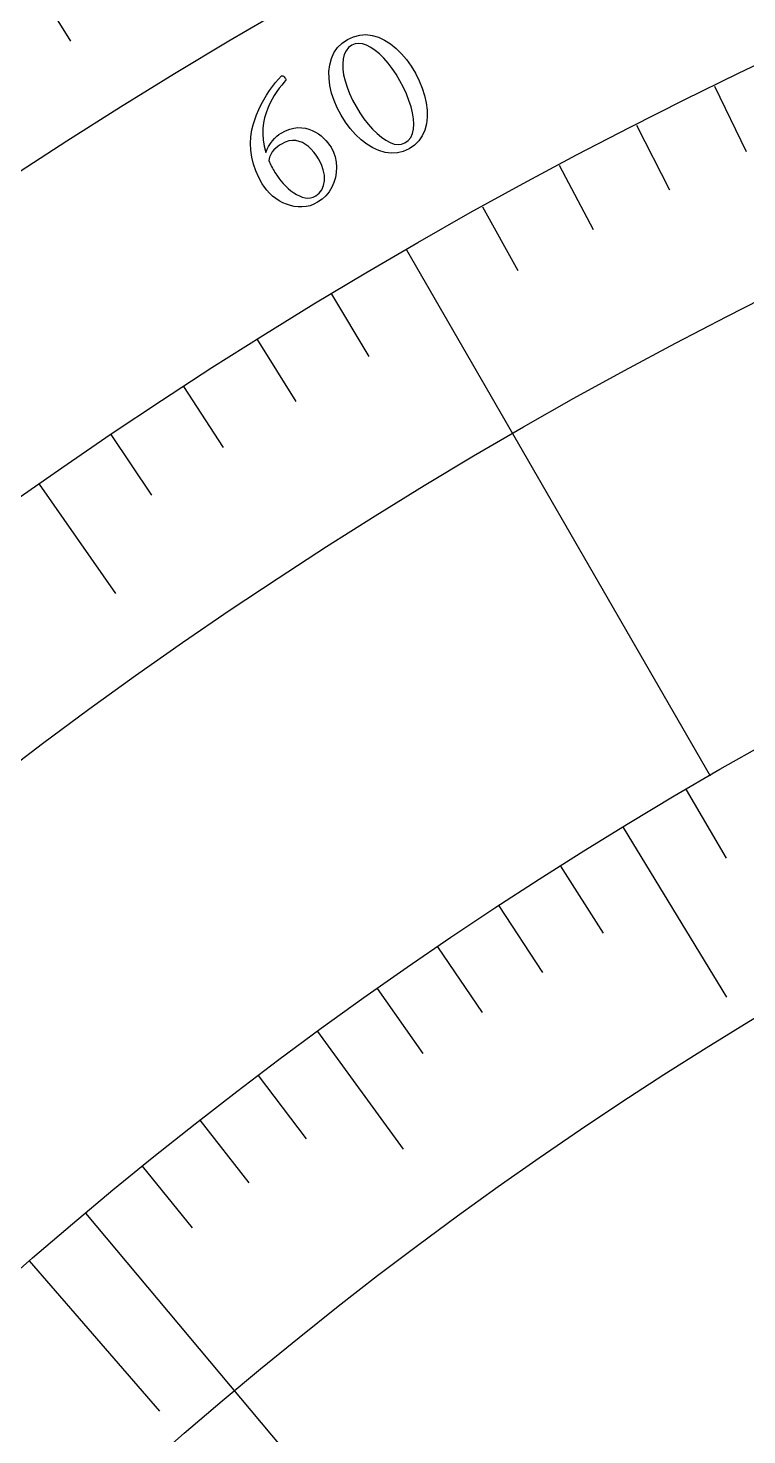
# Model space of a CAD drawing. Header units: millimetres. Extents: x -50 to 50, y -50 to 64.
# Drawn here: x -26.05 to -19.54, y 28.45 to 41.2 of the extents above; entities that cross this region are included whole.
import ezdxf

# ---------------------------------------------------------------- set-up
doc = ezdxf.new("R2010")
doc.units = ezdxf.units.MM
for name, color, linetype in [('ENGRAVE', 7, 'Continuous'), ('ENGRAVE_FINE', 8, 'Continuous'), ('TEXT', 5, 'Continuous')]:
    doc.layers.add(name, color=color, linetype=linetype)

msp = doc.modelspace()

# ---------------------------------------------------------------- linework, layer by layer
at = {"layer": 'ENGRAVE'}
for points in [[(-22.625, 39.1876), (-19.875, 34.4245)], [(-25.9543, 37.0666), (-25.2603, 36.0755)], [(-20.6635, 33.9571), (-19.7278, 32.4194)], [(-23.4333, 32.1083), (-22.6551, 31.0421)], [(-25.5349, 30.4636), (-21.6806, 25.8653)], [(-26.0432, 30.0302), (-24.8639, 28.6704)]]:
    msp.add_lwpolyline(points, dxfattribs=at)
for radius in [49, 49, 47.6875, 45.25, 45.25, 43.325, 39.75, 39.75, 37.65, 33.75, 33.75]:
    msp.add_circle((0, 0), radius, dxfattribs=at)
at = {"layer": 'ENGRAVE_FINE'}
for points in [[(-25.966, 41.5544), (-25.668, 41.0773)], [(-19.8363, 40.6704), (-19.547, 40.0772)], [(-20.5431, 40.318), (-20.2434, 39.73)], [(-21.2436, 39.9534), (-20.9337, 39.3706)], [(-21.9376, 39.5765), (-21.6177, 38.9993)], [(-23.3055, 38.7868), (-22.9655, 38.2211)], [(-23.9788, 38.3742), (-23.6291, 37.8145)], [(-24.6449, 37.9498), (-24.2855, 37.3963)], [(-25.3035, 37.514), (-24.9344, 36.9668)], [(-20.0921, 34.2983), (-19.7282, 33.677)], [(-21.2293, 33.6062), (-20.8448, 32.9975)], [(-21.7893, 33.2459), (-21.3947, 32.6437)], [(-22.3435, 32.876), (-21.9387, 32.2805)], [(-22.8915, 32.4968), (-22.4768, 31.9082)], [(-23.9687, 31.7107), (-23.5345, 31.1363)], [(-24.4975, 31.3039), (-24.0538, 30.7369)], [(-25.0196, 30.8882), (-24.5665, 30.3287)]]:
    msp.add_lwpolyline(points, dxfattribs=at)
at = {"layer": 'TEXT'}
for points in [[(-23.1604, 41.0925), (-23.1049, 41.1181), (-23.049, 41.1328), (-22.9926, 41.1365), (-22.9358, 41.1293), (-22.8796, 41.1125), (-22.8249, 41.0874), (-22.7718, 41.0541), (-22.7202, 41.0125), (-22.671, 40.9642), (-22.6253, 40.9104), (-22.5831, 40.8513), (-22.5443, 40.7868), (-22.5103, 40.7195), (-22.4828, 40.6522), (-22.4617, 40.5849), (-22.447, 40.5175), (-22.4391, 40.4516), (-22.4387, 40.3888), (-22.4457, 40.3291), (-22.4601, 40.2725), (-22.4826, 40.2206), (-22.5138, 40.175), (-22.5538, 40.1357), (-22.6025, 40.1026), (-22.6547, 40.0788), (-22.7082, 40.0654), (-22.763, 40.0625), (-22.8192, 40.0701), (-22.8755, 40.0869), (-22.9306, 40.1116), (-22.9845, 40.1442), (-23.0372, 40.1848), (-23.0875, 40.2322), (-23.1345, 40.285), (-23.1779, 40.3433), (-23.2179, 40.4071), (-23.253, 40.4737), (-23.2815, 40.5406), (-23.3036, 40.6076), (-23.3192, 40.6749), (-23.3276, 40.7408), (-23.3282, 40.8038), (-23.3209, 40.8638), (-23.3058, 40.9208), (-23.2824, 40.9732), (-23.2504, 41.0193), (-23.2097, 41.059), (-23.1604, 41.0925)], [(-23.1205, 41.0403), (-23.15, 41.0188), (-23.1731, 40.9912), (-23.1896, 40.9575), (-23.1997, 40.9177), (-23.2037, 40.8732), (-23.2021, 40.8252), (-23.195, 40.7737), (-23.1823, 40.7188), (-23.1645, 40.6616), (-23.1419, 40.6036), (-23.1145, 40.5446), (-23.0824, 40.4846), (-23.0476, 40.4271), (-23.0109, 40.3738), (-22.9726, 40.3248), (-22.9325, 40.28), (-22.8919, 40.2404), (-22.8519, 40.2071), (-22.8125, 40.1801), (-22.7738, 40.1593), (-22.7366, 40.1458), (-22.7021, 40.1407), (-22.6701, 40.144), (-22.6407, 40.1557), (-22.6099, 40.1781), (-22.5863, 40.2065), (-22.57, 40.241), (-22.5608, 40.2814), (-22.5581, 40.3267), (-22.5611, 40.3754), (-22.5697, 40.4278), (-22.5841, 40.4836), (-22.6033, 40.5416), (-22.6265, 40.6001), (-22.6538, 40.6592), (-22.6852, 40.7189), (-22.7197, 40.7773), (-22.7556, 40.8309), (-22.7929, 40.8797), (-22.8316, 40.9237), (-22.8709, 40.9622), (-22.9098, 40.9944), (-22.9484, 41.0202), (-22.9867, 41.0398), (-23.0236, 41.0522), (-23.0582, 41.0564), (-23.0905, 41.0524), (-23.1205, 41.0403)], [(-23.7612, 40.2453), (-23.7217, 40.2661), (-23.6833, 40.2813), (-23.646, 40.2908), (-23.6097, 40.2946), (-23.5747, 40.2938), (-23.5413, 40.2894), (-23.5094, 40.2812), (-23.4792, 40.2694), (-23.4506, 40.2548), (-23.424, 40.2383), (-23.3993, 40.2199), (-23.3766, 40.1996), (-23.356, 40.1784), (-23.338, 40.1575), (-23.3224, 40.1368), (-23.3094, 40.1164), (-23.2879, 40.0734), (-23.2724, 40.029), (-23.2629, 39.983), (-23.2594, 39.9354), (-23.2616, 39.8879), (-23.2693, 39.8418), (-23.2826, 39.7972), (-23.3013, 39.7541), (-23.3254, 39.7138), (-23.355, 39.6777), (-23.39, 39.6459), (-23.4305, 39.6182), (-23.4647, 39.6005), (-23.4996, 39.5875), (-23.535, 39.5793), (-23.5711, 39.5757), (-23.6072, 39.5764), (-23.6427, 39.5806), (-23.6777, 39.5884), (-23.7121, 39.5999), (-23.7456, 39.6145), (-23.7777, 39.6319), (-23.8085, 39.6521), (-23.838, 39.675), (-23.8655, 39.7), (-23.8903, 39.7266), (-23.9124, 39.7545), (-23.9319, 39.784), (-23.9641, 39.8427), (-23.9906, 39.9026), (-24.0115, 39.9638), (-24.0267, 40.0263), (-24.036, 40.089), (-24.039, 40.1511), (-24.0356, 40.2125), (-24.0258, 40.2731), (-24.0145, 40.319), (-24.0004, 40.365), (-23.9836, 40.411), (-23.9638, 40.4571), (-23.942, 40.5024), (-23.9186, 40.5462), (-23.8938, 40.5885), (-23.8674, 40.6293), (-23.8403, 40.6676), (-23.8128, 40.7027), (-23.7852, 40.7344), (-23.7573, 40.7628), (-23.7515, 40.7647), (-23.7455, 40.7637), (-23.7392, 40.7599), (-23.7325, 40.7532), (-23.7263, 40.7457), (-23.7212, 40.7392), (-23.7172, 40.7337), (-23.7143, 40.7293), (-23.7348, 40.7059), (-23.7559, 40.6799), (-23.7779, 40.6514), (-23.8005, 40.6204), (-23.8229, 40.5868), (-23.844, 40.5509), (-23.8637, 40.5126), (-23.8821, 40.4718), (-23.8982, 40.4288), (-23.9108, 40.3838), (-23.9201, 40.3366), (-23.9259, 40.2874), (-23.9274, 40.2361), (-23.9237, 40.1829), (-23.9147, 40.1276), (-23.9005, 40.0702), (-23.8888, 40.098), (-23.8748, 40.1247), (-23.8585, 40.1502), (-23.8399, 40.1746), (-23.8202, 40.1969), (-23.8005, 40.2161), (-23.7808, 40.2322), (-23.7612, 40.2453)], [(-23.8732, 39.9961), (-23.8672, 39.9827), (-23.8609, 39.9692), (-23.8542, 39.9557), (-23.8473, 39.9421), (-23.8401, 39.9285), (-23.8327, 39.915), (-23.8251, 39.9017), (-23.8174, 39.8884), (-23.8012, 39.863), (-23.7834, 39.8377), (-23.7639, 39.8127), (-23.7426, 39.7879), (-23.7201, 39.7641), (-23.6967, 39.7422), (-23.6725, 39.7221), (-23.6474, 39.7038), (-23.6218, 39.6879), (-23.5961, 39.6752), (-23.5702, 39.6655), (-23.5443, 39.6589), (-23.5188, 39.6561), (-23.4941, 39.658), (-23.4704, 39.6643), (-23.4476, 39.6753), (-23.4154, 39.7), (-23.3915, 39.7314), (-23.376, 39.7694), (-23.3687, 39.814), (-23.3697, 39.8624), (-23.379, 39.9116), (-23.3966, 39.9617), (-23.4225, 40.0128), (-23.4426, 40.0442), (-23.4644, 40.073), (-23.4879, 40.0993), (-23.5133, 40.1229), (-23.5401, 40.143), (-23.5682, 40.1588), (-23.5975, 40.1701), (-23.6281, 40.177), (-23.6597, 40.1786), (-23.6921, 40.1739), (-23.7253, 40.1629), (-23.7593, 40.1457), (-23.7758, 40.1351), (-23.7924, 40.1227), (-23.8092, 40.1085), (-23.826, 40.0925), (-23.8417, 40.0738), (-23.8547, 40.0515), (-23.8652, 40.0256), (-23.8732, 39.9961)]]:
    msp.add_lwpolyline(points, close=True, dxfattribs=at)

doc.saveas('drawing.dxf')
